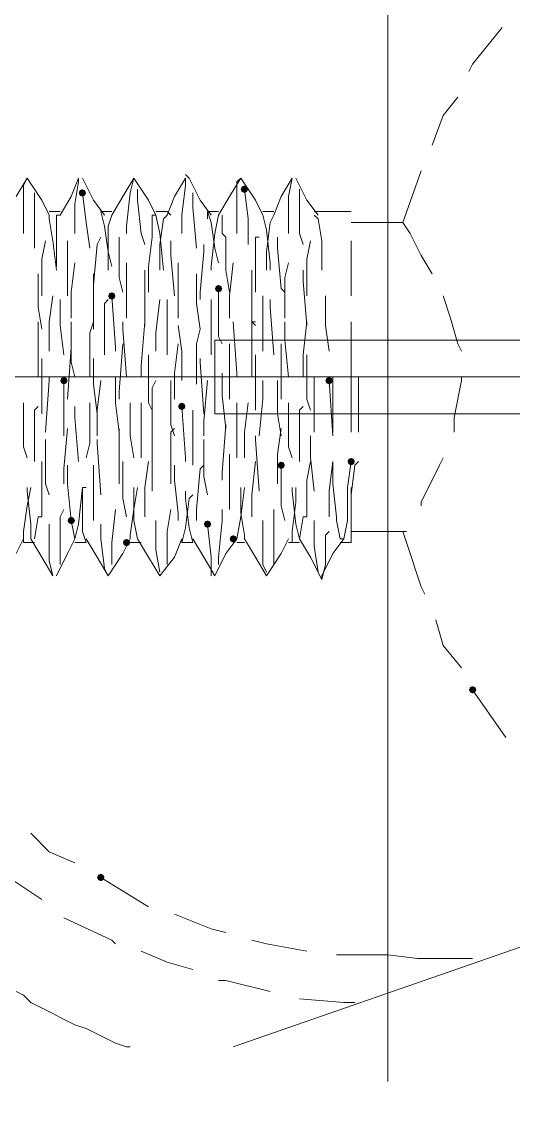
# Model space of a CAD drawing. Header units: millimetres. Extents: x 89051 to 218395, y -330386 to -125649.
# Drawn here: x 92842.06 to 92858.21, y -127045.25 to -127009.4 of the extents above; entities that cross this region are included whole.
import ezdxf

# ---------------------------------------------------------------- set-up
doc = ezdxf.new("R2010")
doc.units = ezdxf.units.MM
doc.header["$LTSCALE"] = 13
for name, pattern in [('1 实线', [0]), ('ACAD_ISO04W100', [30, 24, -3, 0, -3]), ('CENTER', [50.8, 31.75, -6.35, 6.35, -6.35])]:
    doc.linetypes.add(name, pattern=pattern)
doc.layers.get('0').update_dxf_attribs({"color": 1, "linetype": 'CENTER'})
doc.layers.add('C00-00-00', color=7, linetype='Continuous')
doc.layers.add('C00-00-FF', color=5, linetype='Continuous', true_color=0x0000ff)
doc.layers.add('标注、文本', color=3, linetype='Continuous', lineweight=25)

msp = doc.modelspace()

# ---------------------------------------------------------------- hatches: boundary and pattern name
at = {"layer": 'C00-00-00'}
h = msp.add_hatch(color=256, dxfattribs=at)
h.dxf.hatch_style = 2
h.paths.add_polyline_path([(92849.254, -127014.906), (92849.29, -127014.991), (92849.375, -127015.027), (92849.46, -127014.991), (92849.496, -127014.906), (92849.46, -127014.82), (92849.375, -127014.785), (92849.29, -127014.82)])
h = msp.add_hatch(color=256, dxfattribs=at)
h.dxf.hatch_style = 2
h.paths.add_polyline_path([(92843.93, -127015.027), (92843.965, -127015.112), (92844.051, -127015.148), (92844.136, -127015.112), (92844.172, -127015.027), (92844.136, -127014.941), (92844.051, -127014.906), (92843.965, -127014.941)])
h = msp.add_hatch(color=256, dxfattribs=at)
h.dxf.hatch_style = 2
h.paths.add_polyline_path([(92848.407, -127018.173), (92848.442, -127018.259), (92848.528, -127018.294), (92848.613, -127018.259), (92848.649, -127018.173), (92848.613, -127018.088), (92848.528, -127018.052), (92848.442, -127018.088)])
h = msp.add_hatch(color=256, dxfattribs=at)
h.dxf.hatch_style = 2
h.paths.add_polyline_path([(92844.898, -127018.415), (92844.933, -127018.501), (92845.019, -127018.536), (92845.104, -127018.501), (92845.14, -127018.415), (92845.104, -127018.33), (92845.019, -127018.294), (92844.933, -127018.33)])
h = msp.add_hatch(color=256, dxfattribs=at)
h.dxf.hatch_style = 2
h.paths.add_polyline_path([(92843.325, -127021.198), (92843.36, -127021.284), (92843.446, -127021.319), (92843.531, -127021.284), (92843.567, -127021.198), (92843.531, -127021.113), (92843.446, -127021.077), (92843.36, -127021.113)])
h = msp.add_hatch(color=256, dxfattribs=at)
h.dxf.hatch_style = 2
h.paths.add_polyline_path([(92852.037, -127021.198), (92852.073, -127021.284), (92852.158, -127021.319), (92852.244, -127021.284), (92852.279, -127021.198), (92852.244, -127021.113), (92852.158, -127021.077), (92852.073, -127021.113)])
h = msp.add_hatch(color=256, dxfattribs=at)
h.dxf.hatch_style = 2
h.paths.add_polyline_path([(92847.197, -127022.045), (92847.232, -127022.131), (92847.318, -127022.166), (92847.403, -127022.131), (92847.439, -127022.045), (92847.403, -127021.96), (92847.318, -127021.924), (92847.232, -127021.96)])
h = msp.add_hatch(color=256, dxfattribs=at)
h.dxf.hatch_style = 2
h.paths.add_polyline_path([(92852.763, -127023.86), (92852.799, -127023.946), (92852.884, -127023.981), (92852.97, -127023.946), (92853.005, -127023.86), (92852.97, -127023.775), (92852.884, -127023.739), (92852.799, -127023.775)])
h = msp.add_hatch(color=256, dxfattribs=at)
h.dxf.hatch_style = 2
h.paths.add_polyline_path([(92850.464, -127023.981), (92850.5, -127024.067), (92850.585, -127024.102), (92850.67, -127024.067), (92850.706, -127023.981), (92850.67, -127023.896), (92850.585, -127023.861), (92850.5, -127023.896)])
h = msp.add_hatch(color=256, dxfattribs=at)
h.dxf.hatch_style = 2
h.paths.add_polyline_path([(92843.567, -127025.797), (92843.602, -127025.882), (92843.688, -127025.918), (92843.773, -127025.882), (92843.809, -127025.797), (92843.773, -127025.711), (92843.688, -127025.676), (92843.602, -127025.711)])
h = msp.add_hatch(color=256, dxfattribs=at)
h.dxf.hatch_style = 2
h.paths.add_polyline_path([(92848.044, -127025.918), (92848.079, -127026.003), (92848.165, -127026.039), (92848.25, -127026.003), (92848.286, -127025.918), (92848.25, -127025.832), (92848.165, -127025.797), (92848.079, -127025.832)])
h = msp.add_hatch(color=256, dxfattribs=at)
h.dxf.hatch_style = 2
h.paths.add_polyline_path([(92848.891, -127026.402), (92848.926, -127026.487), (92849.012, -127026.523), (92849.097, -127026.487), (92849.133, -127026.402), (92849.097, -127026.316), (92849.012, -127026.281), (92848.926, -127026.316)])
h = msp.add_hatch(color=256, dxfattribs=at)
h.dxf.hatch_style = 2
h.paths.add_polyline_path([(92845.382, -127026.523), (92845.417, -127026.608), (92845.503, -127026.644), (92845.588, -127026.608), (92845.624, -127026.523), (92845.588, -127026.437), (92845.503, -127026.402), (92845.417, -127026.437)])
h = msp.add_hatch(color=256, dxfattribs=at)
h.dxf.hatch_style = 2
h.paths.add_polyline_path([(92856.756, -127031.363), (92856.792, -127031.448), (92856.877, -127031.484), (92856.963, -127031.448), (92856.998, -127031.363), (92856.963, -127031.278), (92856.877, -127031.242), (92856.792, -127031.278)])
h = msp.add_hatch(color=256, dxfattribs=at)
h.dxf.hatch_style = 2
h.paths.add_polyline_path([(92844.535, -127037.534), (92844.57, -127037.62), (92844.656, -127037.655), (92844.741, -127037.62), (92844.777, -127037.534), (92844.741, -127037.449), (92844.656, -127037.413), (92844.57, -127037.449)])

# ---------------------------------------------------------------- linework, layer by layer
at = {"color": 7, "linetype": '1 实线', "lineweight": 0, "extrusion": (0, 0, -1)}
for centre, major_axis, ratio, start_param, end_param in [((92838.864, -127021.077), (0, 45.983), 0.866025, 2.304713, 7.120065), ((92854.094, -127021.077), (0, -34.608), 0.908418, 5.225125, 10.48821)]:
    msp.add_ellipse(centre, major_axis=major_axis, ratio=ratio, start_param=start_param, end_param=end_param, dxfattribs=at)
at = {"layer": 'C00-00-00', "lineweight": 15}
for points in [[(92856.877, -127010.792), (92857.845, -127009.582)], [(92856.756, -127011.034), (92856.877, -127010.792)], [(92855.909, -127012.486), (92856.393, -127011.881)], [(92855.546, -127013.454), (92855.909, -127012.486)], [(92847.56, -127014.543), (92847.439, -127014.422)], [(92854.578, -127015.995), (92855.183, -127014.301)], [(92841.872, -127015.148), (92842.236, -127014.543)], [(92842.236, -127014.543), (92842.115, -127014.785)], [(92842.115, -127014.785), (92842.115, -127015.632)], [(92842.236, -127014.543), (92842.72, -127015.269)], [(92843.688, -127015.148), (92843.93, -127014.543)], [(92843.93, -127014.664), (92843.809, -127015.39)], [(92843.93, -127014.543), (92843.93, -127014.664)], [(92844.051, -127014.543), (92844.414, -127015.269)], [(92845.382, -127015.148), (92845.745, -127014.543)], [(92845.745, -127014.543), (92845.624, -127015.027)], [(92845.745, -127014.543), (92846.229, -127015.269)], [(92847.076, -127015.148), (92847.439, -127014.543)], [(92847.439, -127014.785), (92847.318, -127015.753)], [(92847.439, -127014.543), (92847.439, -127014.785)], [(92847.56, -127014.543), (92847.923, -127015.269)], [(92848.891, -127015.148), (92849.254, -127014.543)], [(92849.254, -127014.543), (92849.133, -127014.664)], [(92849.133, -127014.664), (92849.133, -127015.39)], [(92849.254, -127014.543), (92849.738, -127015.269)], [(92850.585, -127015.148), (92850.948, -127014.543)], [(92850.948, -127014.543), (92850.827, -127015.148)], [(92851.069, -127014.543), (92851.432, -127015.269)], [(92842.478, -127015.632), (92842.478, -127015.027)], [(92843.325, -127015.753), (92843.688, -127015.148)], [(92844.172, -127015.995), (92844.051, -127015.027)], [(92845.019, -127015.753), (92845.382, -127015.148)], [(92845.624, -127015.027), (92845.503, -127016.116)], [(92845.866, -127015.269), (92845.866, -127014.906)], [(92846.834, -127015.753), (92847.076, -127015.148)], [(92847.681, -127015.511), (92847.681, -127015.027)], [(92848.528, -127015.753), (92848.891, -127015.148)], [(92849.496, -127015.874), (92849.375, -127014.906)], [(92850.343, -127015.753), (92850.585, -127015.148)], [(92850.827, -127015.148), (92850.827, -127016.237)], [(92851.19, -127015.148), (92851.19, -127014.906)], [(92851.19, -127016.358), (92851.19, -127015.148)], [(92842.72, -127015.269), (92842.962, -127015.753)], [(92843.809, -127015.39), (92843.809, -127016.358)], [(92844.414, -127015.269), (92844.777, -127015.753)], [(92845.987, -127016.358), (92845.866, -127015.269)], [(92846.229, -127015.269), (92846.471, -127015.753)], [(92847.802, -127016.842), (92847.681, -127015.511)], [(92847.923, -127015.269), (92848.286, -127015.753)], [(92849.133, -127015.39), (92849.133, -127016.358)], [(92849.738, -127015.269), (92849.98, -127015.753)], [(92851.432, -127015.269), (92851.795, -127015.753)], [(92842.115, -127015.632), (92842.115, -127016.358)], [(92842.478, -127016.842), (92842.478, -127015.632)], [(92842.962, -127015.632), (92843.325, -127015.632)], [(92842.962, -127015.753), (92842.962, -127015.874)], [(92842.962, -127015.874), (92843.083, -127016.6)], [(92843.325, -127015.753), (92843.204, -127015.753)], [(92843.204, -127015.753), (92843.204, -127016.479)], [(92844.656, -127015.632), (92844.777, -127016.116)], [(92844.656, -127015.632), (92845.019, -127015.632)], [(92845.019, -127015.753), (92844.898, -127016.116)], [(92846.35, -127016.358), (92846.35, -127015.753)], [(92846.35, -127015.753), (92846.471, -127015.753)], [(92846.471, -127015.632), (92846.834, -127015.632)], [(92846.471, -127015.753), (92846.592, -127016.358)], [(92846.713, -127015.874), (92846.592, -127016.721)], [(92846.834, -127015.753), (92846.713, -127015.874)], [(92846.955, -127015.753), (92846.834, -127015.632)], [(92847.318, -127015.753), (92847.318, -127016.358)], [(92848.165, -127015.874), (92848.165, -127015.632)], [(92848.165, -127015.632), (92848.286, -127015.995)], [(92848.165, -127015.632), (92848.528, -127015.632)], [(92848.528, -127015.753), (92848.407, -127016.358)], [(92848.649, -127016.358), (92848.649, -127015.753)], [(92849.496, -127016.721), (92849.496, -127015.874)], [(92849.98, -127015.632), (92850.343, -127015.632)], [(92849.98, -127015.753), (92850.101, -127016.237)], [(92850.343, -127015.753), (92850.222, -127015.995)], [(92851.674, -127015.632), (92852.884, -127015.632)], [(92851.674, -127015.753), (92851.795, -127015.874)], [(92851.795, -127015.874), (92851.916, -127016.6)], [(92844.293, -127016.842), (92844.172, -127015.995)], [(92844.777, -127016.116), (92844.898, -127016.963)], [(92844.898, -127016.116), (92844.898, -127017.205)], [(92845.503, -127016.116), (92845.503, -127016.358)], [(92848.286, -127015.995), (92848.407, -127016.842)], [(92850.222, -127015.995), (92850.101, -127016.963)], [(92850.101, -127016.237), (92850.222, -127017.326)], [(92850.827, -127016.237), (92850.827, -127016.358)], [(92852.884, -127015.995), (92854.578, -127015.995)], [(92854.578, -127015.995), (92854.82, -127016.358)], [(92842.72, -127017.205), (92842.841, -127016.6)], [(92843.083, -127016.6), (92843.204, -127017.568)], [(92843.204, -127016.479), (92843.204, -127017.447)], [(92843.567, -127017.326), (92843.567, -127016.6)], [(92844.535, -127016.721), (92844.656, -127016.479)], [(92845.261, -127016.6), (92845.261, -127016.479)], [(92845.261, -127017.81), (92845.261, -127016.6)], [(92846.108, -127016.721), (92845.987, -127016.358)], [(92846.229, -127017.447), (92846.35, -127016.479)], [(92846.35, -127016.479), (92846.35, -127016.358)], [(92846.592, -127016.358), (92846.713, -127017.568)], [(92846.955, -127017.084), (92846.955, -127016.6)], [(92848.407, -127016.358), (92848.286, -127017.447)], [(92848.77, -127016.479), (92848.649, -127016.358)], [(92848.77, -127017.568), (92848.77, -127016.479)], [(92849.738, -127017.689), (92849.738, -127016.479)], [(92849.738, -127016.479), (92849.859, -127016.479)], [(92850.464, -127016.842), (92850.464, -127016.479)], [(92851.311, -127016.721), (92851.19, -127016.358)], [(92851.432, -127017.205), (92851.553, -127016.6)], [(92851.916, -127016.6), (92851.916, -127017.568)], [(92852.884, -127016.721), (92852.884, -127016.6)], [(92854.82, -127016.358), (92855.183, -127017.084)], [(92844.414, -127018.052), (92844.535, -127016.721)], [(92844.898, -127016.963), (92845.019, -127017.447)], [(92846.592, -127016.721), (92846.592, -127017.568)], [(92847.923, -127018.294), (92848.044, -127016.963)], [(92848.044, -127016.963), (92848.044, -127016.721)], [(92848.407, -127016.842), (92848.528, -127017.326)], [(92850.101, -127016.963), (92850.101, -127017.568)], [(92850.585, -127018.173), (92850.464, -127016.842)], [(92852.884, -127017.326), (92852.884, -127016.721)], [(92842.72, -127018.415), (92842.72, -127017.205)], [(92843.567, -127018.415), (92843.567, -127017.326)], [(92843.809, -127017.326), (92843.688, -127018.294)], [(92844.898, -127017.205), (92844.898, -127017.568)], [(92845.503, -127017.326), (92845.503, -127017.689)], [(92847.076, -127018.415), (92846.955, -127017.084)], [(92847.197, -127017.326), (92847.197, -127018.899)], [(92849.012, -127017.326), (92848.891, -127018.415)], [(92850.222, -127017.326), (92850.222, -127017.568)], [(92850.827, -127017.326), (92850.706, -127017.81)], [(92851.432, -127018.415), (92851.432, -127017.205)], [(92852.884, -127018.173), (92852.884, -127017.326)], [(92855.183, -127017.084), (92855.546, -127017.689)], [(92842.599, -127018.778), (92842.599, -127017.689)], [(92844.414, -127019.383), (92844.414, -127017.689)], [(92845.503, -127017.689), (92845.503, -127019.141)], [(92846.108, -127018.052), (92846.108, -127017.568)], [(92846.229, -127018.294), (92846.229, -127017.447)], [(92847.802, -127018.657), (92847.802, -127017.689)], [(92848.286, -127017.447), (92848.286, -127017.568)], [(92848.891, -127018.294), (92848.77, -127017.568)], [(92849.617, -127019.262), (92849.617, -127017.568)], [(92849.738, -127018.294), (92849.738, -127017.689)], [(92851.311, -127017.931), (92851.311, -127017.568)], [(92844.414, -127018.294), (92844.414, -127018.052)], [(92845.382, -127018.294), (92845.261, -127017.81)], [(92846.108, -127019.383), (92846.108, -127018.052)], [(92850.706, -127017.81), (92850.706, -127019.141)], [(92851.432, -127019.383), (92851.311, -127017.931)], [(92843.083, -127018.415), (92842.962, -127019.262)], [(92843.688, -127018.294), (92843.688, -127019.141)], [(92845.019, -127018.415), (92845.14, -127020.109)], [(92847.923, -127018.536), (92847.923, -127018.294)], [(92848.528, -127018.173), (92848.528, -127019.746)], [(92848.891, -127018.415), (92848.891, -127019.141)], [(92849.98, -127018.415), (92849.98, -127019.988)], [(92850.706, -127018.294), (92850.585, -127018.173)], [(92852.037, -127018.415), (92852.037, -127019.383)], [(92852.884, -127018.415), (92852.884, -127018.173)], [(92855.909, -127018.415), (92856.151, -127019.141)], [(92842.72, -127019.504), (92842.599, -127018.778)], [(92843.325, -127018.536), (92843.325, -127019.383)], [(92844.898, -127018.536), (92844.777, -127018.657)], [(92844.777, -127018.657), (92844.777, -127020.351)], [(92846.592, -127018.536), (92846.471, -127019.625)], [(92846.834, -127018.536), (92846.834, -127019.141)], [(92847.923, -127019.504), (92847.802, -127018.657)], [(92848.286, -127018.536), (92848.286, -127018.899)], [(92850.222, -127018.536), (92850.222, -127018.778)], [(92850.222, -127018.778), (92850.343, -127020.351)], [(92846.834, -127019.141), (92846.834, -127020.351)], [(92847.197, -127018.899), (92847.197, -127019.141)], [(92848.286, -127018.899), (92848.286, -127020.351)], [(92856.151, -127019.141), (92856.393, -127019.988)], [(92842.599, -127020.351), (92842.599, -127019.262)], [(92842.962, -127019.262), (92842.962, -127020.23)], [(92843.325, -127019.383), (92843.446, -127020.351)], [(92843.688, -127020.593), (92843.688, -127019.262)], [(92844.293, -127019.625), (92844.414, -127019.262)], [(92844.414, -127019.504), (92844.414, -127019.383)], [(92845.382, -127019.504), (92845.382, -127019.262)], [(92845.503, -127021.077), (92845.382, -127019.504)], [(92845.987, -127020.714), (92846.108, -127019.262)], [(92847.318, -127020.23), (92847.197, -127019.383)], [(92847.802, -127019.988), (92847.923, -127019.504)], [(92849.133, -127020.956), (92849.012, -127019.262)], [(92849.738, -127019.383), (92849.617, -127019.262)], [(92849.617, -127021.077), (92849.617, -127019.262)], [(92849.617, -127019.262), (92849.738, -127019.262)], [(92850.706, -127019.867), (92850.706, -127019.262)], [(92851.311, -127020.351), (92851.432, -127019.262)], [(92852.037, -127019.383), (92852.158, -127020.23)], [(92852.884, -127020.109), (92852.884, -127019.262)], [(92844.293, -127021.077), (92844.293, -127019.625)], [(92846.471, -127019.625), (92846.471, -127020.23)], [(92848.407, -127019.867), (92848.407, -127022.287)], [(92864.138, -127019.867), (92848.407, -127019.867)], [(92848.528, -127019.746), (92848.649, -127019.988)], [(92850.827, -127021.077), (92850.706, -127019.867)], [(92843.688, -127020.109), (92843.567, -127021.803)], [(92843.688, -127019.988), (92843.688, -127020.109)], [(92845.14, -127020.109), (92845.14, -127020.23)], [(92845.382, -127019.988), (92845.261, -127021.561)], [(92847.197, -127019.988), (92847.076, -127020.956)], [(92847.318, -127021.198), (92847.318, -127020.23)], [(92847.802, -127021.319), (92847.802, -127019.988)], [(92848.891, -127019.988), (92848.891, -127020.351)], [(92849.98, -127019.988), (92849.98, -127020.23)], [(92850.585, -127019.988), (92850.585, -127021.682)], [(92852.884, -127021.077), (92852.884, -127020.109)], [(92856.393, -127019.988), (92856.514, -127020.23)], [(92842.599, -127021.077), (92842.599, -127020.351)], [(92842.72, -127020.714), (92842.72, -127020.472)], [(92843.809, -127021.077), (92843.688, -127020.593)], [(92844.414, -127021.319), (92844.414, -127020.472)], [(92846.229, -127021.924), (92846.229, -127020.351)], [(92847.923, -127020.593), (92847.923, -127020.472)], [(92848.044, -127022.287), (92847.923, -127020.593)], [(92848.891, -127020.351), (92848.891, -127021.803)], [(92849.738, -127021.198), (92849.738, -127020.351)], [(92851.311, -127021.077), (92851.311, -127020.351)], [(92851.432, -127021.803), (92851.432, -127020.351)], [(92842.72, -127022.287), (92842.72, -127020.714)], [(92845.987, -127021.077), (92845.987, -127020.714)], [(92847.076, -127020.956), (92847.076, -127021.803)], [(92848.649, -127020.956), (92848.649, -127021.682)], [(92849.133, -127021.077), (92849.133, -127020.956)], [(92842.962, -127021.198), (92842.841, -127022.892)], [(92842.962, -127021.077), (92842.962, -127021.198)], [(92843.446, -127021.198), (92843.446, -127023.013)], [(92844.535, -127022.287), (92844.414, -127021.319)], [(92844.656, -127021.198), (92844.535, -127022.166)], [(92845.14, -127021.077), (92845.14, -127021.924)], [(92846.471, -127021.198), (92846.35, -127021.44)], [(92846.955, -127021.198), (92846.955, -127022.65)], [(92848.165, -127021.198), (92848.044, -127022.529)], [(92849.738, -127022.166), (92849.738, -127021.198)], [(92849.98, -127021.198), (92849.98, -127021.803)], [(92850.464, -127021.198), (92850.464, -127022.287)], [(92851.674, -127021.077), (92852.279, -127021.077)], [(92851.674, -127021.077), (92851.674, -127022.892)], [(92852.158, -127021.198), (92852.279, -127023.013)], [(92852.279, -127021.077), (92853.126, -127021.077)], [(92852.279, -127021.077), (92852.279, -127022.892)], [(92852.884, -127021.077), (92852.884, -127021.198)], [(92852.884, -127021.198), (92852.884, -127022.287)], [(92853.126, -127021.077), (92853.126, -127022.65)], [(92856.514, -127021.198), (92856.272, -127022.408)], [(92856.514, -127021.077), (92856.514, -127021.198)], [(92845.261, -127021.561), (92845.261, -127021.803)], [(92846.35, -127021.44), (92846.35, -127023.013)], [(92848.649, -127021.682), (92848.77, -127022.771)], [(92850.585, -127021.682), (92850.585, -127021.803)], [(92842.115, -127023.376), (92842.115, -127021.924)], [(92842.478, -127022.166), (92842.599, -127022.045)], [(92843.809, -127022.408), (92843.809, -127022.045)], [(92844.293, -127023.255), (92844.293, -127021.924)], [(92845.14, -127021.924), (92845.261, -127022.892)], [(92845.624, -127023.013), (92845.624, -127021.924)], [(92845.987, -127022.529), (92845.987, -127021.924)], [(92846.35, -127022.166), (92846.229, -127021.924)], [(92847.439, -127023.739), (92847.318, -127022.045)], [(92849.133, -127022.65), (92849.133, -127021.924)], [(92849.375, -127022.892), (92849.496, -127021.924)], [(92849.98, -127021.803), (92849.859, -127023.013)], [(92850.827, -127023.376), (92850.827, -127021.924)], [(92851.19, -127022.166), (92851.311, -127022.045)], [(92851.553, -127022.166), (92851.432, -127021.803)], [(92842.478, -127023.86), (92842.478, -127022.166)], [(92843.93, -127023.86), (92843.809, -127022.408)], [(92844.535, -127022.166), (92844.535, -127023.013)], [(92847.681, -127023.618), (92847.681, -127022.166)], [(92864.138, -127022.287), (92848.407, -127022.287)], [(92850.464, -127022.287), (92850.585, -127023.013)], [(92851.19, -127023.86), (92851.19, -127022.166)], [(92852.884, -127022.287), (92852.884, -127022.892)], [(92856.272, -127022.408), (92856.272, -127022.892)], [(92845.987, -127023.739), (92845.987, -127022.529)], [(92846.955, -127022.65), (92847.076, -127023.013)], [(92848.044, -127022.529), (92848.044, -127023.013)], [(92848.77, -127022.65), (92848.649, -127024.224)], [(92849.133, -127023.739), (92849.133, -127022.65)], [(92853.126, -127022.65), (92853.126, -127022.892)], [(92843.567, -127022.771), (92843.446, -127024.102)], [(92845.261, -127022.771), (92845.261, -127023.497)], [(92845.745, -127023.739), (92845.624, -127023.013)], [(92846.35, -127023.86), (92846.35, -127023.013)], [(92847.076, -127022.771), (92846.955, -127022.892)], [(92846.955, -127022.892), (92846.955, -127024.587)], [(92849.375, -127023.739), (92849.375, -127022.892)], [(92849.738, -127023.134), (92849.738, -127023.013)], [(92850.585, -127022.771), (92850.464, -127023.618)], [(92851.553, -127023.739), (92851.553, -127023.013)], [(92842.236, -127023.739), (92842.115, -127023.376)], [(92842.841, -127024.587), (92842.841, -127023.134)], [(92844.172, -127023.739), (92844.293, -127023.255)], [(92844.535, -127023.255), (92844.535, -127023.134)], [(92844.656, -127024.95), (92844.535, -127023.255)], [(92848.044, -127024.345), (92848.044, -127023.134)], [(92849.859, -127024.829), (92849.738, -127023.134)], [(92850.948, -127023.739), (92850.827, -127023.376)], [(92845.261, -127023.497), (92845.261, -127024.587)], [(92847.439, -127023.86), (92847.439, -127023.739)], [(92847.681, -127023.981), (92847.681, -127023.618)], [(92848.891, -127023.618), (92848.891, -127024.829)], [(92850.464, -127023.618), (92850.464, -127024.587)], [(92851.674, -127024.829), (92851.553, -127023.739)], [(92855.909, -127023.739), (92855.788, -127023.981)], [(92842.72, -127023.86), (92842.72, -127024.466)], [(92843.446, -127024.102), (92843.446, -127024.587)], [(92843.567, -127023.981), (92843.567, -127024.587)], [(92844.414, -127023.981), (92844.414, -127025.192)], [(92845.382, -127023.86), (92845.382, -127025.071)], [(92846.229, -127023.86), (92846.108, -127024.708)], [(92846.35, -127024.829), (92846.35, -127023.86)], [(92847.076, -127023.981), (92847.076, -127024.466)], [(92847.923, -127024.102), (92847.802, -127025.434)], [(92848.044, -127023.981), (92847.923, -127024.102)], [(92849.738, -127023.86), (92849.617, -127024.95)], [(92850.585, -127023.981), (92850.585, -127025.313)], [(92851.553, -127023.86), (92851.432, -127024.466)], [(92852.279, -127023.86), (92852.158, -127024.829)], [(92852.279, -127023.86), (92852.279, -127024.587)], [(92852.763, -127024.708), (92852.884, -127023.86)], [(92853.005, -127023.981), (92852.884, -127024.95)], [(92853.126, -127023.86), (92853.005, -127023.981)], [(92855.788, -127023.981), (92855.183, -127025.192)], [(92842.72, -127024.466), (92842.72, -127025.676)], [(92847.076, -127024.466), (92847.197, -127025.555)], [(92848.165, -127024.95), (92848.044, -127024.345)], [(92848.649, -127024.224), (92848.649, -127024.466)], [(92851.432, -127024.466), (92851.432, -127025.676)], [(92842.236, -127025.313), (92842.357, -127024.708)], [(92842.236, -127024.829), (92842.236, -127024.708)], [(92842.357, -127025.918), (92842.236, -127024.829)], [(92842.962, -127024.95), (92842.841, -127024.587)], [(92843.567, -127024.587), (92843.688, -127025.797)], [(92843.93, -127025.918), (92844.051, -127024.708)], [(92844.051, -127024.708), (92844.172, -127024.708)], [(92844.051, -127025.313), (92844.051, -127024.708)], [(92845.745, -127025.434), (92845.866, -127024.708)], [(92845.745, -127025.797), (92845.745, -127024.708)], [(92846.108, -127024.708), (92846.108, -127025.676)], [(92847.439, -127025.071), (92847.439, -127024.829)], [(92848.891, -127024.829), (92848.891, -127025.434)], [(92849.254, -127025.676), (92849.375, -127024.708)], [(92849.254, -127025.555), (92849.254, -127024.708)], [(92850.948, -127024.829), (92850.948, -127024.708)], [(92851.069, -127025.918), (92850.948, -127024.829)], [(92851.069, -127025.192), (92851.069, -127024.708)], [(92852.158, -127024.829), (92852.158, -127025.676)], [(92852.279, -127024.587), (92852.4, -127025.676)], [(92852.763, -127024.829), (92852.763, -127024.708)], [(92852.763, -127025.797), (92852.763, -127024.829)], [(92852.884, -127025.434), (92852.884, -127024.708)], [(92844.414, -127025.192), (92844.414, -127025.797)], [(92845.382, -127025.071), (92845.503, -127025.676)], [(92847.439, -127026.039), (92847.56, -127025.071)], [(92847.56, -127026.039), (92847.439, -127025.071)], [(92847.56, -127025.071), (92847.681, -127024.95)], [(92849.617, -127024.95), (92849.617, -127025.676)], [(92850.948, -127026.16), (92851.069, -127025.192)], [(92852.884, -127024.95), (92852.884, -127025.676)], [(92855.183, -127025.192), (92855.183, -127025.313)], [(92842.115, -127026.16), (92842.236, -127025.313)], [(92843.446, -127025.434), (92843.325, -127025.676)], [(92844.051, -127026.16), (92844.051, -127025.313)], [(92845.14, -127025.434), (92845.019, -127026.523)], [(92845.624, -127026.281), (92845.745, -127025.434)], [(92846.955, -127025.434), (92846.834, -127026.16)], [(92847.197, -127025.555), (92847.197, -127025.797)], [(92847.802, -127025.434), (92847.802, -127025.797)], [(92848.649, -127025.434), (92848.649, -127025.797)], [(92849.375, -127026.281), (92849.254, -127025.555)], [(92850.343, -127025.434), (92850.343, -127026.644)], [(92850.585, -127025.313), (92850.706, -127025.797)], [(92852.884, -127025.918), (92852.884, -127025.434)], [(92842.357, -127026.402), (92842.357, -127025.918)], [(92842.599, -127025.676), (92842.478, -127026.402)], [(92842.72, -127025.676), (92842.599, -127025.676)], [(92842.962, -127026.039), (92842.962, -127025.918)], [(92843.325, -127025.676), (92843.325, -127026.886)], [(92843.688, -127025.797), (92843.809, -127026.402)], [(92843.809, -127026.402), (92843.93, -127025.918)], [(92844.656, -127026.402), (92844.656, -127025.918)], [(92845.866, -127026.402), (92845.745, -127025.797)], [(92846.471, -127026.765), (92846.471, -127025.797)], [(92848.286, -127027.007), (92848.165, -127025.918)], [(92848.649, -127025.797), (92848.528, -127027.007)], [(92849.133, -127026.402), (92849.254, -127025.676)], [(92849.98, -127026.402), (92849.98, -127025.797)], [(92851.19, -127026.402), (92851.069, -127025.918)], [(92851.311, -127025.676), (92851.19, -127026.402)], [(92851.432, -127025.676), (92851.311, -127025.676)], [(92851.674, -127026.644), (92851.674, -127025.797)], [(92852.4, -127025.676), (92852.4, -127025.797)], [(92852.4, -127025.797), (92852.521, -127026.402)], [(92852.642, -127026.402), (92852.763, -127025.797)], [(92852.884, -127026.281), (92852.884, -127025.918)], [(92842.115, -127026.523), (92842.115, -127026.16)], [(92842.962, -127027.128), (92842.962, -127026.039)], [(92844.172, -127026.523), (92844.051, -127026.16)], [(92845.624, -127026.402), (92845.624, -127026.281)], [(92846.834, -127026.16), (92846.834, -127027.249)], [(92847.318, -127026.523), (92847.439, -127026.039)], [(92847.681, -127026.523), (92847.56, -127026.039)], [(92849.375, -127026.402), (92849.375, -127026.281)], [(92850.948, -127026.523), (92850.948, -127026.16)], [(92852.158, -127026.16), (92852.037, -127026.281)], [(92852.037, -127026.281), (92852.037, -127026.523)], [(92854.578, -127026.16), (92852.884, -127026.16)], [(92852.884, -127026.523), (92852.884, -127026.281)], [(92854.699, -127026.16), (92854.578, -127026.16)], [(92854.699, -127026.523), (92854.578, -127026.16)], [(92842.115, -127026.402), (92841.872, -127026.886)], [(92842.478, -127026.523), (92842.115, -127026.523)], [(92842.72, -127027.007), (92842.357, -127026.402)], [(92843.809, -127026.402), (92843.567, -127026.886)], [(92844.172, -127026.523), (92843.809, -127026.523)], [(92844.535, -127027.007), (92844.172, -127026.402)], [(92844.777, -127027.37), (92844.656, -127026.402)], [(92845.019, -127026.523), (92845.019, -127027.249)], [(92845.624, -127026.402), (92845.382, -127026.886)], [(92845.987, -127026.523), (92845.624, -127026.523)], [(92846.229, -127027.007), (92845.866, -127026.402)], [(92847.318, -127026.402), (92847.076, -127027.007)], [(92847.318, -127026.402), (92847.318, -127026.523)], [(92847.681, -127026.523), (92847.318, -127026.523)], [(92848.044, -127027.007), (92847.681, -127026.402)], [(92849.133, -127026.402), (92848.77, -127026.886)], [(92849.375, -127026.523), (92849.133, -127026.523)], [(92849.738, -127027.007), (92849.375, -127026.402)], [(92849.98, -127027.249), (92849.98, -127026.402)], [(92850.343, -127026.644), (92850.343, -127027.249)], [(92850.827, -127026.402), (92850.585, -127026.886)], [(92851.19, -127026.523), (92850.827, -127026.523)], [(92851.553, -127027.007), (92851.19, -127026.402)], [(92851.795, -127027.491), (92851.674, -127026.644)], [(92852.037, -127026.523), (92852.037, -127027.249)], [(92852.642, -127026.402), (92852.279, -127026.886)], [(92852.521, -127026.402), (92852.642, -127026.402)], [(92852.884, -127026.523), (92852.521, -127026.523)], [(92855.183, -127027.975), (92854.699, -127026.523)], [(92843.083, -127027.612), (92842.72, -127027.007)], [(92843.567, -127026.886), (92843.204, -127027.612)], [(92843.325, -127026.886), (92843.325, -127027.249)], [(92844.898, -127027.612), (92844.535, -127027.007)], [(92845.382, -127026.886), (92844.898, -127027.612)], [(92846.592, -127027.612), (92846.229, -127027.007)], [(92846.592, -127027.491), (92846.471, -127026.765)], [(92847.076, -127027.007), (92846.592, -127027.612)], [(92848.407, -127027.612), (92848.044, -127027.007)], [(92848.286, -127027.612), (92848.286, -127027.007)], [(92848.77, -127026.886), (92848.407, -127027.612)], [(92848.528, -127027.007), (92848.528, -127027.249)], [(92850.101, -127027.612), (92849.738, -127027.007)], [(92850.585, -127026.886), (92850.101, -127027.612)], [(92851.916, -127027.733), (92851.553, -127027.007)], [(92852.279, -127026.886), (92851.916, -127027.612)], [(92843.083, -127027.612), (92842.962, -127027.128)], [(92844.898, -127027.612), (92844.777, -127027.37)], [(92850.101, -127027.491), (92849.98, -127027.249)], [(92852.037, -127027.249), (92851.916, -127027.733)], [(92851.916, -127027.733), (92851.916, -127027.612)], [(92855.304, -127028.217), (92855.183, -127027.975)], [(92855.909, -127029.911), (92855.667, -127029.064)], [(92856.514, -127030.637), (92855.909, -127029.911)], [(92857.967, -127032.936), (92856.877, -127031.363)], [(92849.012, -127043.101), (92872.003, -127035.114)], [(92842.962, -127036.687), (92842.357, -127036.082)], [(92843.809, -127037.05), (92842.962, -127036.687)], [(92841.63, -127037.534), (92842.72, -127038.26)], [(92846.229, -127038.502), (92844.656, -127037.534)], [(92843.446, -127038.865), (92845.019, -127039.591)], [(92848.286, -127039.228), (92847.076, -127038.744)], [(92848.77, -127039.349), (92848.286, -127039.228)], [(92845.019, -127039.591), (92845.14, -127039.712)], [(92850.101, -127039.712), (92849.617, -127039.591)], [(92845.987, -127039.954), (92846.834, -127040.318)], [(92851.432, -127039.954), (92850.101, -127039.712)], [(92846.834, -127040.318), (92847.681, -127040.56)], [(92854.094, -127040.075), (92852.4, -127040.075)], [(92855.062, -127040.197), (92854.094, -127040.075)], [(92856.877, -127040.197), (92855.062, -127040.197)], [(92848.528, -127040.923), (92848.77, -127040.923)], [(92848.77, -127040.923), (92850.222, -127041.286)], [(92841.872, -127041.286), (92842.115, -127041.407), (92842.357, -127041.649), (92842.599, -127041.77), (92842.841, -127041.891), (92843.083, -127042.012), (92843.325, -127042.133), (92843.567, -127042.254), (92843.809, -127042.375), (92844.172, -127042.496), (92844.414, -127042.617), (92844.656, -127042.738), (92844.898, -127042.859), (92845.14, -127042.98), (92845.503, -127043.101), (92845.624, -127043.101)], [(92851.19, -127041.528), (92852.642, -127041.649)], [(92852.642, -127041.649), (92853.005, -127041.649)]]:
    msp.add_lwpolyline(points, dxfattribs=at)
at = {"layer": 'C00-00-FF', "lineweight": 15}
msp.add_lwpolyline([(92860.508, -127021.077), (92850.198, -127021.077)], dxfattribs=at)
at = {"layer": '标注、文本', "color": 1, "linetype": 'ACAD_ISO04W100', "lineweight": 15}
for p, q in [((92854.094, -127044.24), (92854.094, -126997.915)), ((92968.431, -127021.077), (92439.431, -127021.077))]:
    msp.add_line(p, q, dxfattribs=at)

doc.saveas('drawing.dxf')
